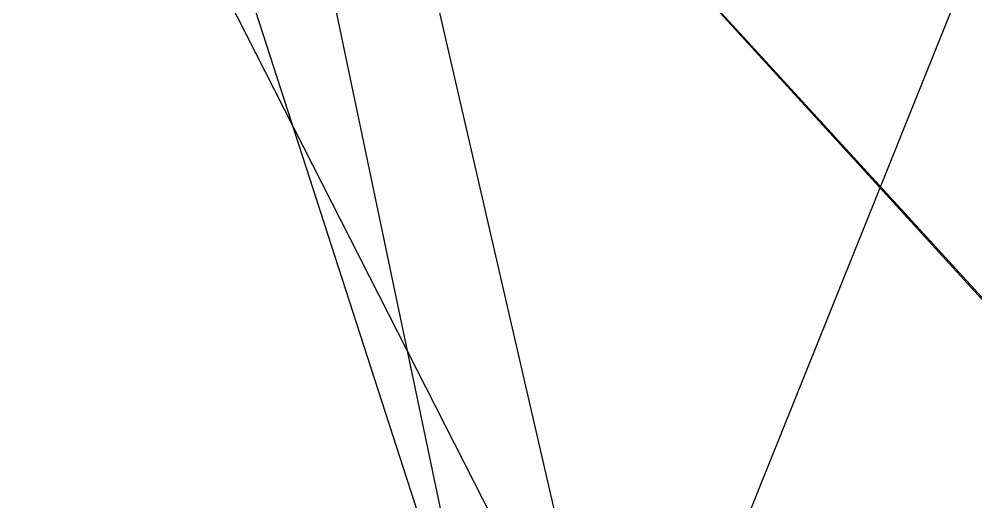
# Model space of a CAD drawing. Header units: metres. Extents: x 534009 to 558760, y 1823984 to 1869097.
# Drawn here: x 534121 to 548293, y 1839387 to 1846540 of the extents above; entities that cross this region are included whole.
import ezdxf

# ---------------------------------------------------------------- set-up
doc = ezdxf.new("R2010")
doc.units = ezdxf.units.M
doc.header["$MEASUREMENT"] = 0
doc.layers.add('Tracklog', color=7, linetype='Continuous')

msp = doc.modelspace()

# ---------------------------------------------------------------- linework, layer by layer
at = {"layer": 'Tracklog', "color": 18}
for points in [[(534121, 1869074, 342), (540851, 1836930, 271)], [(543100, 1834716, 218), (538864, 1853115, 615)], [(539006, 1852659, 613), (551572, 1838939, 401)], [(551358, 1839129, 400), (539008, 1852656, 605)], [(535104, 1850997, 650), (542807, 1835852, 242)], [(540728, 1837063, 280), (536500, 1850142, 696)], [(548046, 1846963, 480), (543126, 1834730, 210)]]:
    msp.add_polyline3d(points, dxfattribs=at)

doc.saveas('drawing.dxf')
